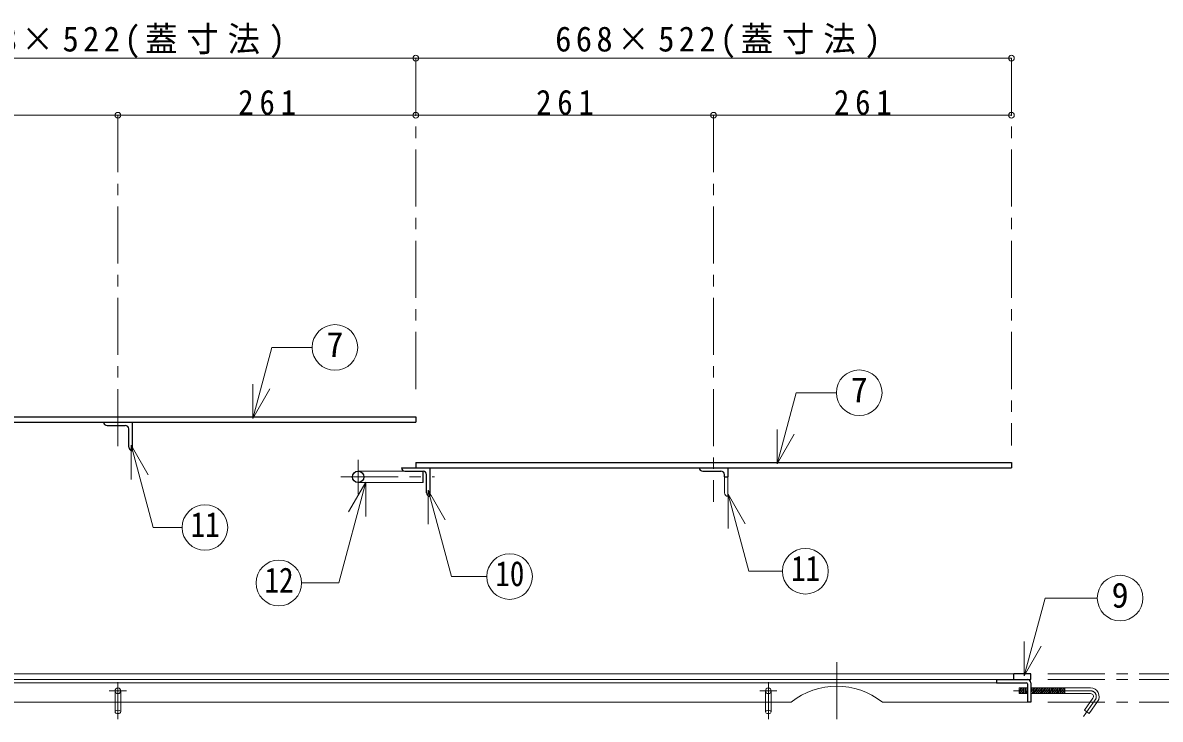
# Model space of a CAD drawing. Units: millimetres at full size, sheet at 1:10. Extents: x -2125 to 1925, y -1405 to 1405.
# Drawn here: x -431 to 566, y -390 to 221 of the extents above; entities that cross this region are included whole.
import ezdxf
from ezdxf.enums import TextEntityAlignment as Align

# ---------------------------------------------------------------- set-up
doc = ezdxf.new("R2010")
doc.units = ezdxf.units.MM
doc.header["$LTSCALE"] = 10
doc.header["$PDMODE"] = 32
doc.header["$PDSIZE"] = 5
doc.linetypes.add('CHAIN1', pattern=[8, 5, -1, 1, -1])
doc.linetypes.add('DASHED1', pattern=[1.8, 1.2, -0.6])
doc.layers.add('0-A', color=4, linetype='Continuous', lineweight=9)
doc.styles.add('ＭＳ ゴシック', font='')
doc.styles.get('ＭＳ ゴシック').set_extended_font_data('MS Gothic')

msp = doc.modelspace()

# ---------------------------------------------------------------- linework, layer by layer
at = {"layer": '0-A'}
for p, q in [((-86.8, 189.52), (-608.8, 189.52)), ((435.2, 189.52), (-86.8, 189.52)), ((-608.8, 139.52), (-347.8, 139.52)), ((-347.8, 139.52), (-86.8, 139.52)), ((-86.8, 139.52), (174.2, 139.52)), ((174.2, 139.52), (435.2, 139.52)), ((437.2, -349.98), (-1132.8, -349.98)), ((442.1, -362.48), (442.51, -367.48)), ((443.11, -362.48), (443.51, -367.48)), ((444.11, -362.48), (444.52, -367.48)), ((445.11, -362.48), (445.52, -367.48)), ((446.12, -362.48), (446.52, -367.48)), ((447.12, -362.48), (447.53, -367.48)), ((448.12, -362.48), (448.53, -367.48)), ((449.13, -362.48), (449.2, -363.44)), ((452.2, -363.31), (452.54, -367.48)), ((453.14, -362.48), (453.55, -367.48)), ((454.14, -362.48), (454.55, -367.48)), ((455.15, -362.48), (455.55, -367.48)), ((456.15, -362.48), (456.56, -367.48)), ((457.15, -362.48), (457.56, -367.48)), ((458.16, -362.48), (458.56, -367.48)), ((459.16, -362.48), (459.57, -367.48)), ((460.16, -362.48), (460.57, -367.48)), ((461.17, -362.48), (461.57, -367.48)), ((462.17, -362.48), (462.58, -367.48)), ((463.17, -362.48), (463.58, -367.48)), ((464.18, -362.48), (464.58, -367.48)), ((465.18, -362.48), (465.59, -367.48)), ((466.18, -362.48), (466.59, -367.48)), ((467.19, -362.48), (467.59, -367.48)), ((468.19, -362.48), (468.6, -367.48)), ((469.19, -362.48), (469.6, -367.48)), ((470.2, -362.48), (470.6, -367.48)), ((471.2, -362.48), (471.61, -367.48)), ((472.2, -362.48), (472.61, -367.48)), ((473.21, -362.48), (473.61, -367.48)), ((474.21, -362.48), (474.62, -367.48)), ((475.21, -362.48), (475.62, -367.48)), ((476.22, -362.48), (476.62, -367.48)), ((477.22, -362.48), (477.63, -367.48)), ((478.22, -362.48), (478.63, -367.48)), ((479.23, -362.48), (479.63, -367.48)), ((480.23, -362.48), (480.64, -367.48)), ((481.23, -362.48), (481.64, -367.48)), ((482.1, -367.48), (482.1, -362.48)), ((242.2, -374.98), (-1144.8, -374.98)), ((-350.3, -374.98), (-350.3, -383.48)), ((-345.3, -374.98), (-345.3, -383.48)), ((219.7, -374.98), (219.7, -383.48)), ((224.7, -374.98), (224.7, -383.48)), ((449.2, -374.98), (322.2, -374.98))]:
    msp.add_line(p, q, dxfattribs=at)
at = {"layer": '0-A', "linetype": 'CHAIN1'}
for p, q in [((-86.8, 189.52), (-86.8, -109.98)), ((435.2, 189.52), (435.2, -149.98)), ((-347.8, 139.52), (-347.8, -159.48)), ((174.2, 139.52), (174.2, -199.48)), ((-137.3, -162.48), (-137.3, -192.48)), ((-152.3, -177.48), (-70.3, -177.48)), ((282.2, -339.98), (282.2, -389.91)), ((-347.8, -357.48), (-347.8, -389.91)), ((222.2, -357.48), (222.2, -389.91)), ((467.2, -349.98), (702.2, -349.98)), ((467.2, -354.98), (702.2, -354.98)), ((-340.3, -364.98), (-355.3, -364.98)), ((229.7, -364.98), (214.7, -364.98)), ((504.6, -364.98), (437.1, -364.98)), ((467.2, -374.98), (702.2, -374.98)), ((508.69, -372.85), (498.38, -387.57))]:
    msp.add_line(p, q, dxfattribs=at)
at = {"layer": '0-A', "color": 7, "lineweight": 18}
for p, q in [((-229.59, -126.24), (-212.91, -64.02)), ((-212.91, -64.02), (-177.58, -64.02)), ((-229.59, -126.24), (-229.59, -96.24)), ((-229.59, -126.24), (-214.59, -100.26)), ((229.87, -165.93), (246.54, -103.71)), ((246.54, -103.71), (281.87, -103.71)), ((229.87, -165.93), (229.87, -135.93)), ((229.87, -165.93), (244.87, -139.95)), ((-336.17, -149.74), (-321.17, -175.72)), ((-336.17, -149.74), (-336.17, -179.74)), ((-336.17, -149.74), (-316.85, -221.84)), ((-137.3, -172.48), (-96.3, -172.48)), ((183.7, -177.48), (183.7, -191.48)), ((186.7, -177.48), (186.7, -194.48)), ((-130.64, -182.12), (-154.31, -270.48)), ((-130.64, -182.12), (-145.64, -208.1)), ((-137.3, -182.48), (-80.3, -182.48)), ((-130.64, -182.12), (-130.64, -212.12)), ((-75.88, -189.06), (-75.88, -219.06)), ((-75.88, -189.06), (-60.88, -215.05)), ((186.9, -192.73), (201.9, -218.72)), ((186.9, -192.73), (186.9, -222.73)), ((-316.85, -221.84), (-291.5, -221.84)), ((-186.76, -270.48), (-154.31, -270.48)), ((446.42, -351.85), (464.69, -283.66)), ((464.69, -283.66), (510.46, -283.66)), ((446.42, -351.85), (446.42, -321.85)), ((446.42, -351.85), (461.42, -325.87)), ((-1117.8, -354.98), (422.2, -354.98)), ((-1117.8, -357.98), (422.2, -357.98)), ((449.2, -362.48), (442.1, -362.48)), ((442.1, -367.48), (442.1, -362.48)), ((449.2, -367.48), (442.1, -367.48)), ((504.6, -362.48), (452.2, -362.48)), ((504.6, -367.48), (452.2, -367.48)), ((510.74, -374.28), (503.3, -384.91))]:
    msp.add_line(p, q, dxfattribs=at)
at = {"layer": '0-A', "color": 5, "lineweight": 25}
for p, q in [((-621.3, -129.48), (-86.8, -129.48)), ((-608.8, -124.98), (-86.8, -124.98)), ((-335.3, -129.48), (-335.3, -154.48)), ((-86.8, -124.98), (-86.8, -129.48)), ((-357.3, -132.48), (-341.3, -132.48)), ((-338.3, -151.48), (-338.3, -135.48)), ((-86.8, -164.98), (-86.8, -169.48)), ((-99.3, -169.48), (435.2, -169.48)), ((-96.3, -172.48), (-80.3, -172.48)), ((-80.3, -182.48), (-80.3, -172.48)), ((-77.3, -191.48), (-77.3, -175.48)), ((-74.3, -169.48), (-74.3, -194.48)), ((164.7, -172.48), (180.7, -172.48)), ((183.7, -177.48), (183.7, -175.48)), ((183.7, -177.48), (186.7, -177.48)), ((186.7, -169.48), (186.7, -177.48)), ((422.2, -354.98), (452.2, -354.98)), ((422.2, -354.98), (422.2, -357.98)), ((422.2, -357.98), (448.2, -357.98)), ((452.2, -349.98), (437.2, -349.98)), ((437.2, -354.98), (437.2, -349.98)), ((452.2, -354.98), (452.2, -349.98)), ((452.2, -357.98), (452.2, -374.98)), ((449.2, -358.98), (449.2, -374.98)), ((452.2, -374.98), (449.2, -374.98))]:
    msp.add_line(p, q, dxfattribs=at)
at = {"layer": '0-A', "linetype": 'DASHED1'}
for p, q in [((-350.3, -374.98), (-350.3, -364.98)), ((-345.3, -374.98), (-345.3, -364.98)), ((219.7, -374.98), (219.7, -364.98)), ((224.7, -374.98), (224.7, -364.98))]:
    msp.add_line(p, q, dxfattribs=at)
at = {"layer": '0-A', "color": 5, "lineweight": 25}
msp.add_lwpolyline([(-86.8, -164.98), (435.2, -164.98), (435.2, -169.48)], dxfattribs=at)
at = {"layer": '0-A', "color": 7, "lineweight": 18}
for points in [[(-75.88, -189.06), (-55.57, -264.84), (-24.52, -264.84)], [(186.9, -192.73), (204.98, -260.19), (234.63, -260.19)], [(506.65, -371.42), (499.2, -382.04), (503.3, -384.91)]]:
    msp.add_lwpolyline(points, dxfattribs=at)
for centre in [(-157.58, -64.02), (301.87, -103.71), (-271.5, -221.84), (-4.52, -264.84), (254.63, -260.19), (-206.76, -270.48), (530.46, -283.66)]:
    msp.add_circle(centre, 20, dxfattribs=at)
at = {"layer": '0-A', "color": 5, "lineweight": 25}
msp.add_circle((-137.3, -177.48), 5, dxfattribs=at)
at = {"layer": '0-A'}
for centre in [(-347.8, -364.98), (222.2, -364.98)]:
    msp.add_circle(centre, 2.5, dxfattribs=at)
at = {"layer": '0-A', "color": 5, "lineweight": 25}
for centre, radius, start, end in [((-357.3, -129.48), 3, 180, 270), ((-341.3, -135.48), 3, 0, 90), ((-335.3, -151.48), 3, 180, 270), ((-96.3, -169.48), 3, 180, 270), ((-80.3, -175.48), 3, 0, 90), ((164.7, -169.48), 3, 180, 270), ((180.7, -175.48), 3, 0, 90), ((-74.3, -191.48), 3, 180, 270), ((448.2, -358.98), 1, 0, 90), ((449.2, -357.98), 3, 0, 90)]:
    msp.add_arc(centre, radius, start, end, dxfattribs=at)
at = {"layer": '0-A', "color": 7, "lineweight": 18}
for centre, radius, start, end in [((186.7, -191.48), 3, 180, 270), ((504.6, -369.98), 7.5, 325, 90), ((504.6, -369.98), 2.5, 325, 90)]:
    msp.add_arc(centre, radius, start, end, dxfattribs=at)
at = {"layer": '0-A'}
msp.add_arc((282.2, -425.12), 64.14, 51.41991, 128.58009, dxfattribs=at)
at = {"layer": '0-A', "linetype": 'CHAIN1'}
msp.add_arc((504.6, -369.98), 5, 325, 90, dxfattribs=at)
at = {"layer": '0-A'}
for centre in [(-347.8, -383.47), (222.2, -383.47)]:
    msp.add_ellipse(centre, major_axis=(2.5, 0), ratio=0.57, dxfattribs=at)
for p in [(-86.8, 189.52), (435.2, 189.52), (-347.8, 139.52), (-86.8, 139.52), (174.2, 139.52), (435.2, 139.52)]:
    msp.add_point(p, dxfattribs=at)

# ---------------------------------------------------------------- texts
at = {"layer": '0-A', "color": 7, "style": 'ＭＳ ゴシック'}
for s, p in [('7', (-165.08, -79.02)), ('7', (294.37, -118.71)), ('9', (522.96, -298.66))]:
    msp.add_text(s, height=21.99, dxfattribs=at).set_placement(p, align=Align.BOTTOM_LEFT)
at = {"layer": '0-A', "color": 7, "style": 'ＭＳ ゴシック', "width": 0.85}
for s, p in [('11', (-284, -236.84)), ('11', (242.13, -275.19)), ('12', (-219.26, -285.48)), ('10', (-17.02, -279.84))]:
    msp.add_text(s, height=21.99, dxfattribs=at).set_placement(p, align=Align.BOTTOM_LEFT)
at = {"layer": '0-A', "color": 7, "char_height": 21.99, "attachment_point": 7, "style": 'ＭＳ ゴシック'}
for s, insert in [('\\T1.27;\\W0.95;668×522(蓋寸法)', (-486.55, 189.52)), ('\\T1.27;\\W0.95;668×522(蓋寸法)', (35.45, 189.52)), ('\\T1.38;\\W0.9;261', (-242.3, 139.52)), ('\\T1.38;\\W0.9;261', (18.7, 139.52)), ('\\T1.38;\\W0.9;261', (279.7, 139.52))]:
    msp.add_mtext(s, dxfattribs=dict(at, insert=insert))

doc.saveas('drawing.dxf')
